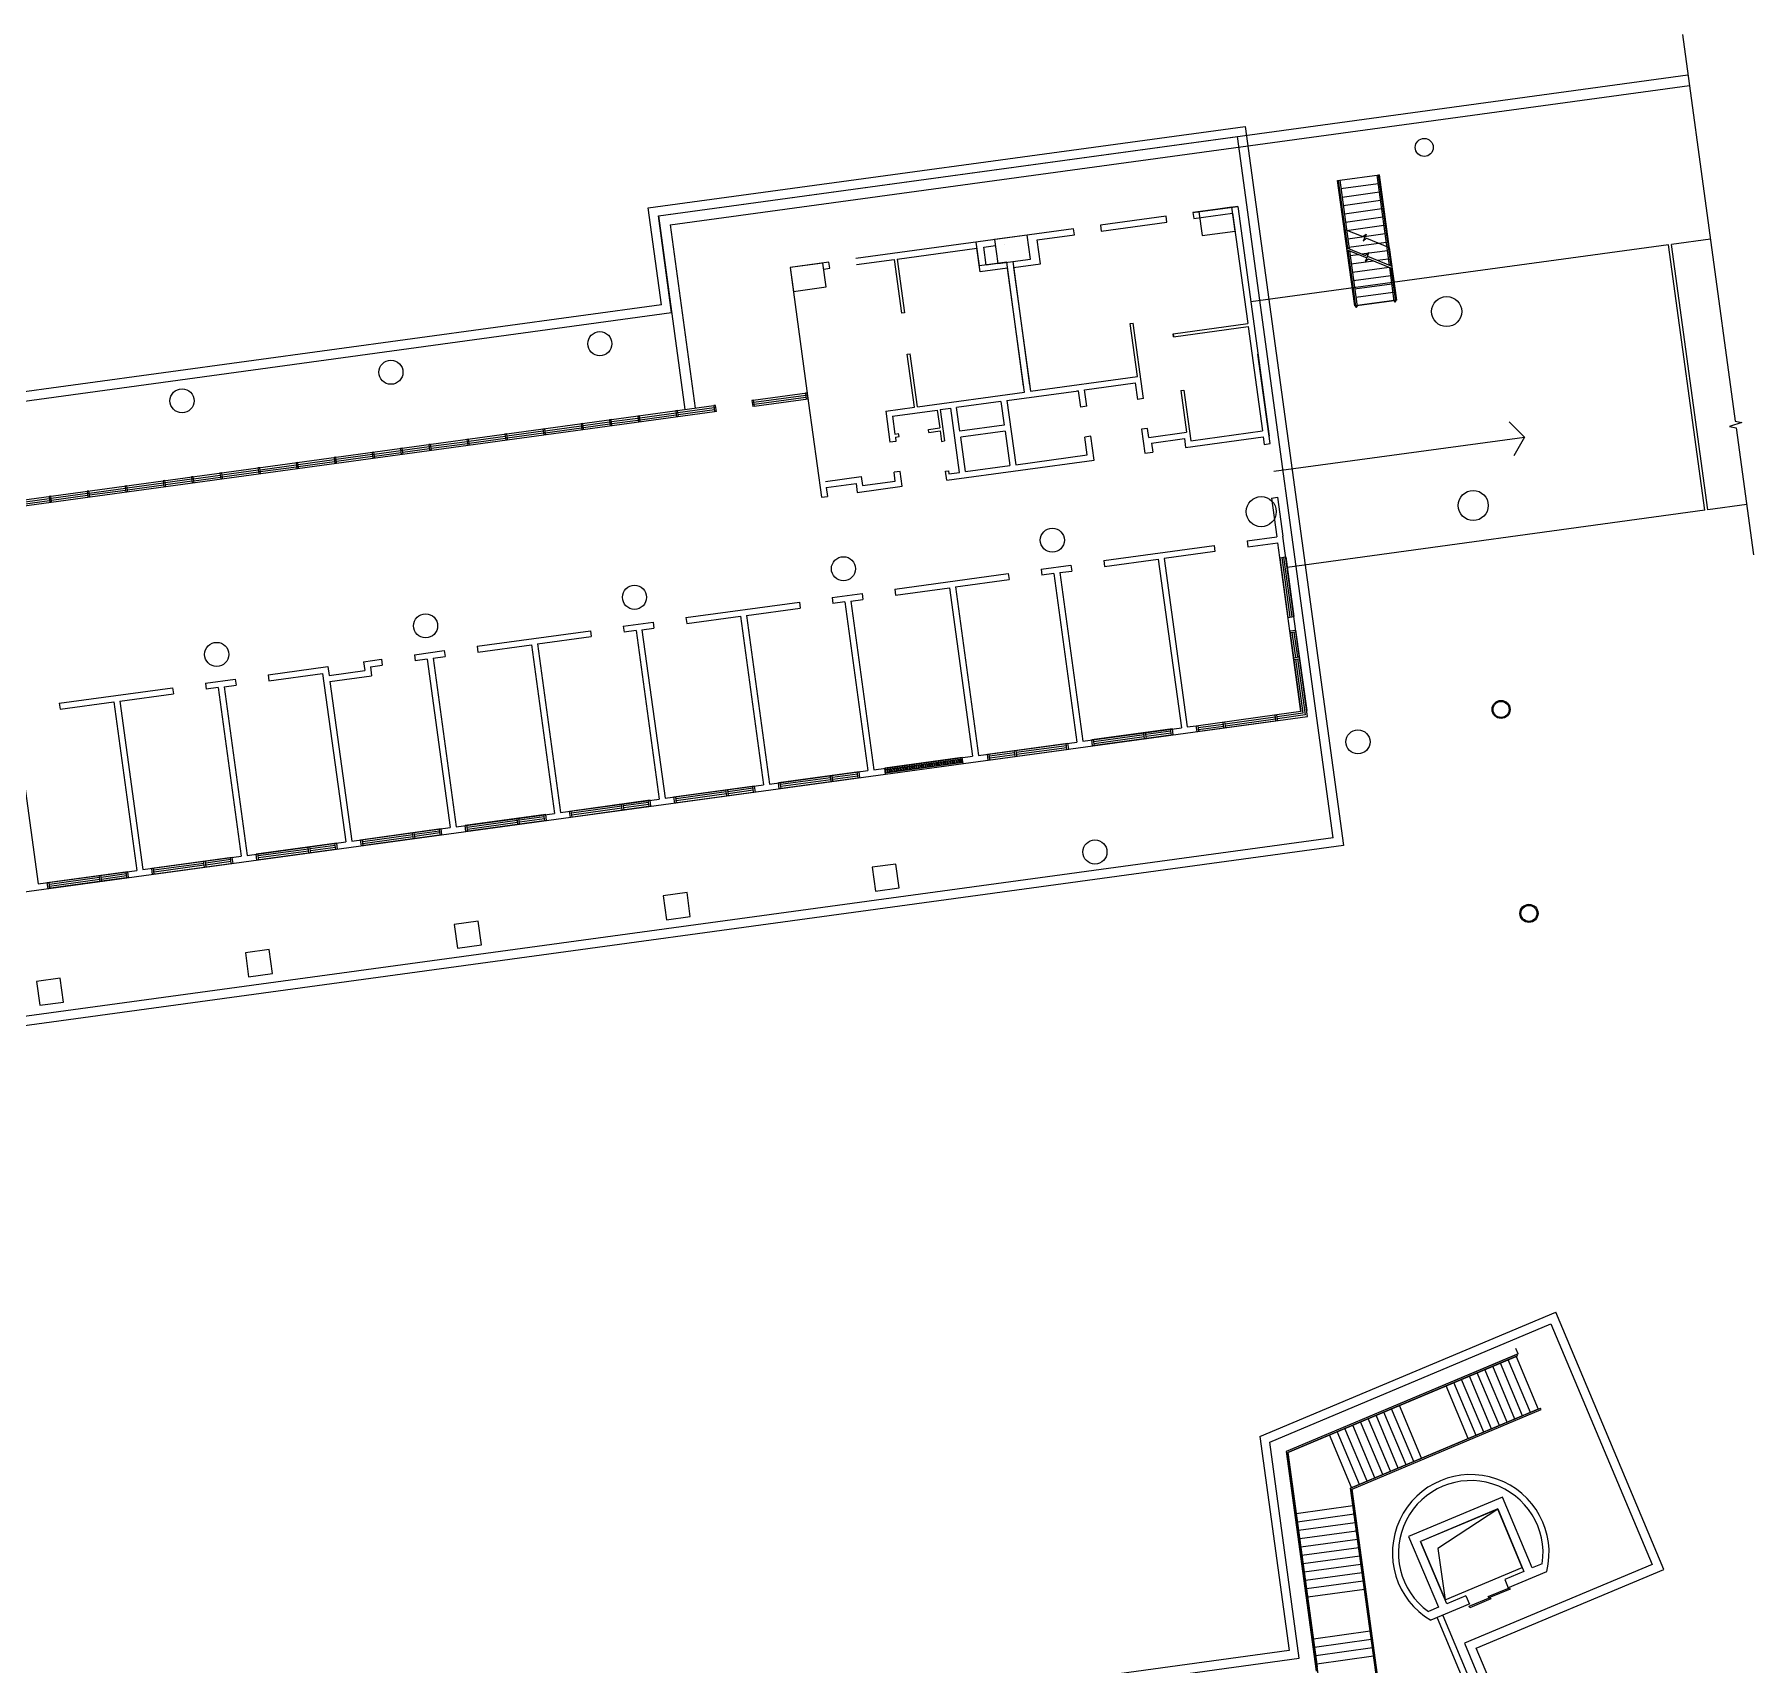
# Model space of a CAD drawing. Header units: millimetres. Extents: x 1311049 to 1489343, y -2265 to 146932.
# Drawn here: x 1363323 to 1420399, y 92795 to 146932 of the extents above; entities that cross this region are included whole.
import ezdxf

# ---------------------------------------------------------------- set-up
doc = ezdxf.new("R2010")
doc.units = ezdxf.units.MM
doc.header["$LTSCALE"] = 1000
doc.layers.get('0').update_dxf_attribs({"linetype": 'CONTINUOUS'})
for name, color, linetype in [('A—墙体', 7, 'CONTINUOUS'), ('A—楼梯、电梯、栏杆', 7, 'CONTINUOUS'), ('A—门窗', 7, 'CONTINUOUS'), ('E2-RI-1F$0$A-WALL', 7, 'CONTINUOUS')]:
    doc.layers.add(name, color=color, linetype=linetype)
for name, color, linetype, lineweight in [('E1-RI-1F$0$A-DOOR', 7, 'CONTINUOUS', 5), ('E1-RI-1F$0$A-WALL', 7, 'CONTINUOUS', 5), ('E2-RI-1F$0$$0$A-GLAZ', 6, 'CONTINUOUS', 9), ('E2-RW-12345F$0$A-WALL', 7, 'CONTINUOUS', 5)]:
    doc.layers.add(name, color=color, linetype=linetype, lineweight=lineweight)
doc.layers.get('E2-RI-1F$0$$0$A-GLAZ').off()

# ---------------------------------------------------------------- blocks, each defined once
blk = doc.blocks.new('E2-RI-1F$0$RECTANGULAR_MULLION_-_60_H')
at = {"layer": 'A—门窗'}
for p, q in [((-30, -75), (-30, 125)), ((30, 125), (-30, 125)), ((30, 125), (30, -75)), ((30, -75), (-30, -75))]:
    blk.add_line(p, q, dxfattribs=at)
blk = doc.blocks.new('E2-RI-1F$0$窗2')
at = {"layer": 'A—门窗'}
for p, q in [((10775124, -7633207), (10772424, -7633207)), ((10772484, -7633407), (10772484, -7633207)), ((10774164, -7633274), (10772484, -7633274)), ((10774164, -7633341), (10772484, -7633341)), ((10774164, -7633407), (10774164, -7633207)), ((10774224, -7633407), (10774224, -7633207)), ((10775064, -7633274), (10774224, -7633274)), ((10775064, -7633341), (10774224, -7633341)), ((10775064, -7633407), (10775064, -7633207)), ((10775124, -7633407), (10772424, -7633407))]:
    blk.add_line(p, q, dxfattribs=at)
at = {"layer": 'E2-RI-1F$0$A-WALL'}
for p, q in [((10772424, -7633407), (10772424, -7633207)), ((10775124, -7633407), (10775124, -7633207))]:
    blk.add_line(p, q, dxfattribs=at)
blk = doc.blocks.new('E2-RI-1F$0$A$C742E5365')
at = {"layer": 'A—门窗', "linetype": 'Continuous'}
h = blk.add_hatch(dxfattribs=at)
h.set_pattern_fill('ANSI32', color=256, scale=200, angle=217.2167, style=0)
h.set_pattern_definition([(90, (10821023.91, -7633407.14), (-75, 1e-14), []), (90, (10821048.91, -7633382.14), (-75, 1e-14), [])])
h.paths.add_polyline_path([(-460, -50), (-3060, -50), (-3060, -150), (-460, -150)])
at = {"layer": 'A—门窗'}
for p, q in [((-3060, 0), (-460, 0)), ((-3060, -200), (-3060, 0)), ((-460, -200), (-460, 0)), ((-3060, -50), (-460, -50)), ((-460, -150), (-3060, -150)), ((-460, -200), (-3060, -200))]:
    blk.add_line(p, q, dxfattribs=at)
blk = doc.blocks.new('E1-RI-1F$0$Elevator - Single Side Open - 54_w x 96_h-11243107-Trellis and Campanile - Level 1')
at = {"layer": 'E1-RI-1F$0$A-DOOR'}
for p, q in [((-1117.6, 173.01875), (-355.6, 173.01875)), ((-1117.6, 122.21875), (-1117.6, 173.01875)), ((-355.6, 122.21875), (-1117.6, 122.21875)), ((-406.4, 223.81875), (355.6, 223.81875)), ((-406.4, 173.01875), (-406.4, 223.81875)), ((355.6, 173.01875), (-406.4, 173.01875)), ((-355.6, 173.01875), (-355.6, 122.21875)), ((355.6, 223.81875), (355.6, 173.01875))]:
    blk.add_line(p, q, dxfattribs=at)
blk = doc.blocks.new('E1-RI-1F$0$ae')
at = {"color": 0}
for radius, start, end in [(2600, 323.4051, 216.5949), (2400, 328.6118, 211.3882)]:
    blk.add_arc((145134, -92451), radius, start, end, dxfattribs=at)
at = {"layer": 'E1-RI-1F$0$A-WALL', "color": 0}
for p, q in [((146824, -91151), (143444, -91151)), ((143444, -91151), (143444, -93701)), ((146524, -91451), (143744, -91451)), ((143744, -93701), (143744, -91451)), ((146524, -91451), (146524, -93701)), ((144448, -94001), (143046, -94001)), ((143444, -93701), (143085, -93701)), ((144434, -93701), (143744, -93701)), ((144434, -93701), (144434, -94001)), ((145819, -94001), (147221, -94001)), ((145834, -93701), (145834, -94001)), ((146524, -93701), (145834, -93701))]:
    blk.add_line(p, q, dxfattribs=at)
blk.add_lwpolyline([(147182, -93701), (146824, -93701), (146824, -91151)], dxfattribs=at)
at = {"layer": 'E1-RI-1F$0$A-DOOR', "rotation": 179.9999999999674}
blk.add_blockref('E1-RI-1F$0$Elevator - Single Side Open - 54_w x 96_h-11243107-Trellis and Campanile - Level 1', (144753, -93891), dxfattribs=at)

msp = doc.modelspace()

# ---------------------------------------------------------------- linework, layer by layer
for p, q in [((1393686, 132340, 0), (1394033, 132388, 0)), ((1389453, 131560, 0), (1389652, 131587, 0))]:
    msp.add_line(p, q)
at = {"elevation": 0}
for points in [[(1403074, 141193), (1401985, 141044), (1402093, 140252), (1403183, 140401)], [(1396287, 140266), (1395198, 140117), (1395306, 139324), (1396396, 139473)], [(1389501, 139338), (1388411, 139189), (1388519, 138396), (1389609, 138545)], [(1391925, 119382), (1391133, 119274), (1391241, 118481), (1392034, 118590)], [(1384990, 118434), (1384197, 118326), (1384306, 117533), (1385098, 117642)], [(1378054, 117486), (1377262, 117378), (1377370, 116586), (1378163, 116694)], [(1371119, 116538), (1370326, 116430), (1370435, 115638), (1371227, 115746)], [(1364183, 115590), (1363391, 115482), (1363499, 114690), (1364292, 114798)]]:
    msp.add_lwpolyline(points, close=True, dxfattribs=at)
for centre, radius in [((1409465, 143177, 0), 300), ((1410209, 137728, 0), 500), ((1382095, 136660, 0), 400), ((1375159, 135712, 0), 400), ((1368224, 134764, 0), 400), ((1404052, 131083, 0), 500), ((1411090, 131287, 0), 500), ((1397117, 130135, 0), 400), ((1390182, 129187, 0), 400), ((1383246, 128239, 0), 400), ((1376311, 127291, 0), 400), ((1369375, 126343, 0), 400), ((1412015, 124515, 0), 300), ((1412015, 124515, 0), 265), ((1407264, 123438, 0), 400), ((1398532, 119781, 0), 400), ((1412941, 117743, 0), 300), ((1412941, 117743, 0), 265)]:
    msp.add_circle(centre, radius)
at = {"layer": 'A—墙体'}
for p, q in [((1404349, 133344), (1403942, 136316)), ((1404117, 133564, 0), (1404151, 133317)), ((1404151, 133317), (1404349, 133344)), ((1404394, 131533), (1404593, 131560)), ((1404394, 131533), (1404570, 130245)), ((1404593, 131560), (1404769, 130272)), ((1403580, 130110), (1404570, 130245)), ((1405588, 124278), (1404769, 130272)), ((1398824, 129460), (1402490, 129961)), ((1402517, 129763), (1400833, 129532)), ((1402490, 129961), (1402517, 129763)), ((1403580, 130110), (1403607, 129912)), ((1403607, 129912), (1404598, 130047)), ((1405363, 124449), (1404598, 130047)), ((1404665, 129552), (1404863, 129579)), ((1391888, 128512), (1395653, 129026)), ((1395653, 129026), (1395681, 128828)), ((1396743, 129175), (1397734, 129311)), ((1396743, 129175), (1396770, 128977)), ((1397167, 129031), (1396770, 128977)), ((1397167, 129031), (1397932, 123433)), ((1397365, 129058), (1397761, 129112)), ((1397365, 129058), (1398130, 123460)), ((1397734, 129311), (1397761, 129112)), ((1398824, 129460), (1398851, 129261)), ((1398851, 129261), (1400634, 129505)), ((1400634, 129505), (1401400, 123907)), ((1400833, 129532), (1401598, 123934)), ((1391888, 128512), (1391916, 128313)), ((1391916, 128313), (1393699, 128557)), ((1393699, 128557), (1394464, 122959)), ((1393897, 128584), (1395681, 128828)), ((1393897, 128584), (1394662, 122986)), ((1384953, 127563), (1388718, 128078)), ((1386962, 127636), (1388745, 127880)), ((1388718, 128078), (1388745, 127880)), ((1389808, 128227), (1390799, 128363)), ((1389808, 128227), (1389835, 128029)), ((1390231, 128083), (1389835, 128029)), ((1390231, 128083), (1390996, 122485)), ((1390429, 128110), (1390826, 128164)), ((1390429, 128110), (1391195, 122512)), ((1390799, 128363), (1390826, 128164)), ((1382872, 127279), (1383863, 127414)), ((1383863, 127414), (1383890, 127216)), ((1384953, 127563), (1384980, 127365)), ((1384980, 127365), (1386763, 127609)), ((1386763, 127609), (1387529, 122011)), ((1386962, 127636), (1387727, 122038)), ((1404936, 127570), (1405134, 127597)), ((1378017, 126616), (1381782, 127130)), ((1380026, 126688), (1381809, 126932)), ((1381782, 127130), (1381809, 126932)), ((1382872, 127279), (1382899, 127081)), ((1383296, 127135), (1382899, 127081)), ((1383296, 127135), (1384061, 121537)), ((1383494, 127162), (1383890, 127216)), ((1383494, 127162), (1384259, 121564)), ((1404997, 127124), (1405195, 127151)), ((1374252, 126101), (1374847, 126182)), ((1374847, 126182), (1374874, 125984)), ((1375937, 126331), (1376928, 126467)), ((1375937, 126331), (1375964, 126133)), ((1376360, 126187), (1375964, 126133)), ((1376360, 126187), (1377125, 120589)), ((1376558, 126214), (1376955, 126268)), ((1376558, 126214), (1377324, 120616)), ((1376928, 126467), (1376955, 126268)), ((1378017, 126616), (1378044, 126417)), ((1378044, 126417), (1379828, 126661)), ((1379828, 126661), (1380593, 121063)), ((1380026, 126688), (1380791, 121090)), ((1371082, 125668), (1373063, 125938)), ((1371082, 125668), (1371109, 125469)), ((1371109, 125469), (1372892, 125713)), ((1372892, 125713), (1373658, 120115)), ((1373063, 125938), (1373104, 125641)), ((1373104, 125641), (1374293, 125804)), ((1373131, 125443), (1374518, 125633)), ((1374252, 126101), (1374293, 125804)), ((1374478, 125930), (1374874, 125984)), ((1374478, 125930), (1374518, 125633)), ((1364146, 124719), (1367911, 125234)), ((1366155, 124792), (1367938, 125036)), ((1367911, 125234), (1367938, 125036)), ((1369001, 125383), (1369992, 125519)), ((1369001, 125383), (1369028, 125185)), ((1369425, 125239), (1369028, 125185)), ((1369425, 125239), (1370190, 119641)), ((1369623, 125266), (1370019, 125320)), ((1369623, 125266), (1370388, 119668)), ((1369992, 125519), (1370019, 125320)), ((1373131, 125443), (1373856, 120142)), ((1364146, 124719), (1364173, 124521)), ((1364173, 124521), (1365957, 124765)), ((1365957, 124765), (1366722, 119167)), ((1366155, 124792), (1366920, 119194)), ((1356049, 117506), (1405588, 124278)), ((1362687, 124318), (1363452, 118720)), ((1398130, 123460), (1401400, 123907)), ((1401598, 123934), (1401895, 123975)), ((1394662, 122986), (1397932, 123433)), ((1391195, 122512), (1394464, 122959)), ((1387727, 122038), (1390996, 122485)), ((1384259, 121564), (1387529, 122011)), ((1377324, 120616), (1380593, 121063)), ((1380791, 121090), (1384061, 121537)), ((1373856, 120142), (1377125, 120589)), ((1370388, 119668), (1373658, 120115)), ((1366920, 119194), (1370190, 119641)), ((1363452, 118720), (1366722, 119167))]:
    msp.add_line(p, q, dxfattribs=at)
at = {"layer": 'A—楼梯、电梯、栏杆'}
for p, q in [((1384037, 140912), (1418220, 145584)), ((1384431, 140612), (1418267, 145237)), ((1406661, 142087), (1407974, 142267)), ((1406661, 142087), (1407974, 142267)), ((1408308, 139265), (1407899, 142256)), ((1407949, 142263), (1407974, 142267)), ((1407949, 142263), (1407974, 142267)), ((1408362, 139243), (1407949, 142263)), ((1408388, 139232), (1407974, 142267)), ((1406586, 142077), (1406661, 142087)), ((1406586, 142077), (1406661, 142087)), ((1406892, 139843), (1406586, 142077)), ((1406892, 139843), (1406586, 142077)), ((1406611, 142080), (1406918, 139832)), ((1406611, 142080), (1406918, 139832)), ((1406624, 141800), (1406649, 141803)), ((1406624, 141800), (1406649, 141803)), ((1406661, 142087), (1406972, 139811)), ((1406661, 142087), (1406972, 139811)), ((1406699, 141810), (1407937, 141979)), ((1406699, 141810), (1407937, 141979)), ((1406737, 141532), (1407975, 141702)), ((1406737, 141532), (1407975, 141702)), ((1407987, 141986), (1408011, 141989)), ((1407987, 141986), (1408011, 141989)), ((1408025, 141708), (1408049, 141712)), ((1408025, 141708), (1408049, 141712)), ((1406662, 141522), (1406687, 141526)), ((1406662, 141522), (1406687, 141526)), ((1406700, 141245), (1406725, 141248)), ((1406700, 141245), (1406725, 141248)), ((1406775, 141255), (1408013, 141424)), ((1406775, 141255), (1408013, 141424)), ((1406812, 140978), (1408051, 141147)), ((1406812, 140978), (1408051, 141147)), ((1408063, 141431), (1408087, 141434)), ((1408063, 141431), (1408087, 141434)), ((1408100, 141154), (1408125, 141157)), ((1408100, 141154), (1408125, 141157)), ((1384037, 140912), (1384917, 134472)), ((1384431, 140612), (1385264, 134520)), ((1406738, 140967), (1406763, 140971)), ((1406738, 140967), (1406763, 140971)), ((1406776, 140690), (1406801, 140693)), ((1406776, 140690), (1406801, 140693)), ((1406814, 140413), (1406839, 140416)), ((1406814, 140413), (1406839, 140416)), ((1406850, 140700), (1408089, 140869)), ((1406850, 140700), (1408089, 140869)), ((1406888, 140423), (1408127, 140592)), ((1406888, 140423), (1408127, 140592)), ((1408138, 140876), (1408163, 140880)), ((1408138, 140876), (1408163, 140880)), ((1408176, 140599), (1408201, 140602)), ((1408176, 140599), (1408201, 140602)), ((1417577, 139944), (1403706, 138048)), ((1406852, 140135), (1406877, 140138)), ((1406852, 140135), (1406877, 140138)), ((1406890, 139858), (1406915, 139861)), ((1406890, 139858), (1406915, 139861)), ((1406926, 140145), (1408165, 140315)), ((1406926, 140145), (1408165, 140315)), ((1406964, 139868), (1408203, 140037)), ((1406964, 139868), (1408203, 140037)), ((1408214, 140321), (1408239, 140325)), ((1408214, 140321), (1408239, 140325)), ((1408252, 140044), (1408277, 140047)), ((1408252, 140044), (1408277, 140047)), ((1418782, 131129), (1417577, 139944)), ((1418965, 140134), (1417676, 139958)), ((1418881, 131142), (1417676, 139958)), ((1407155, 137916), (1406901, 139775)), ((1407155, 137916), (1406901, 139775)), ((1406928, 139764), (1407183, 137894)), ((1406928, 139764), (1407183, 137894)), ((1406928, 139580), (1406952, 139584)), ((1406928, 139580), (1406952, 139584)), ((1406966, 139303), (1406990, 139306)), ((1406966, 139303), (1406990, 139306)), ((1406981, 139742), (1407233, 137901)), ((1406981, 139742), (1407233, 137901)), ((1407002, 139590), (1407265, 139626)), ((1407002, 139590), (1407265, 139626)), ((1407040, 139313), (1407783, 139415)), ((1407040, 139313), (1407783, 139415)), ((1407383, 139643), (1408241, 139760)), ((1407383, 139643), (1408241, 139760)), ((1407902, 139431), (1408278, 139482)), ((1407902, 139431), (1408278, 139482)), ((1408290, 139766), (1408315, 139770)), ((1408290, 139766), (1408315, 139770)), ((1408328, 139489), (1408353, 139492)), ((1408328, 139489), (1408353, 139492)), ((1407004, 139025), (1407028, 139029)), ((1407004, 139025), (1407028, 139029)), ((1407041, 138748), (1407066, 138751)), ((1407041, 138748), (1407066, 138751)), ((1407078, 139036), (1408301, 139203)), ((1407078, 139036), (1408301, 139203)), ((1407116, 138758), (1408354, 138927)), ((1407116, 138758), (1408354, 138927)), ((1408471, 138070), (1408318, 139196)), ((1408471, 138070), (1408318, 139196)), ((1408521, 138077), (1408371, 139174)), ((1408521, 138077), (1408371, 139174)), ((1408542, 138105), (1408398, 139163)), ((1408542, 138105), (1408398, 139163)), ((1408404, 138934), (1408429, 138938)), ((1408404, 138934), (1408429, 138938)), ((1407079, 138471), (1407104, 138474)), ((1407079, 138471), (1407104, 138474)), ((1407117, 138193), (1407142, 138197)), ((1407117, 138193), (1407142, 138197)), ((1407154, 138481), (1408392, 138650)), ((1407154, 138481), (1408392, 138650)), ((1407192, 138203), (1408430, 138373)), ((1407192, 138203), (1408430, 138373)), ((1408442, 138657), (1408466, 138660)), ((1408442, 138657), (1408466, 138660)), ((1408480, 138379), (1408504, 138383)), ((1408480, 138379), (1408504, 138383)), ((1407155, 137916), (1407180, 137919)), ((1407155, 137916), (1407180, 137919)), ((1407230, 137926), (1408542, 138105)), ((1407230, 137926), (1408542, 138105)), ((1420170, 131319), (1418881, 131142)), ((1418782, 131129), (1404911, 129233)), ((1412585, 103111), (1404882, 99875)), ((1412538, 103092), (1404882, 99875)), ((1412731, 101058), (1411995, 102810)), ((1412990, 101166), (1412254, 102918)), ((1412585, 103111), (1412507, 103296)), ((1412512, 103026), (1413248, 101275)), ((1412558, 103046), (1412538, 103092)), ((1411441, 100516), (1410705, 102267)), ((1411699, 100624), (1410963, 102376)), ((1411957, 100732), (1411221, 102484)), ((1412215, 100841), (1411479, 102593)), ((1412473, 100949), (1411737, 102701)), ((1410924, 100299), (1410188, 102050)), ((1411183, 100407), (1410447, 102159)), ((1407017, 98657), (1413326, 101308)), ((1407072, 98626), (1413346, 101262)), ((1408601, 99323), (1407865, 101074)), ((1408859, 99431), (1408123, 101183)), ((1409117, 99539), (1408381, 101291)), ((1409376, 99648), (1408640, 101400)), ((1413346, 101262), (1413326, 101308)), ((1407310, 98780), (1406574, 100532)), ((1407569, 98889), (1406833, 100640)), ((1407827, 98997), (1407091, 100749)), ((1408085, 99106), (1407349, 100857)), ((1408343, 99214), (1407607, 100966)), ((1407052, 98672), (1406316, 100424)), ((1404882, 99875), (1405881, 92579)), ((1407897, 92225), (1407017, 98657)), ((1407949, 92212), (1407072, 98626)), ((1407098, 98064), (1405215, 97807)), ((1407136, 97787), (1405253, 97529)), ((1407174, 97509), (1405291, 97252)), ((1407212, 97232), (1405329, 96974)), ((1407250, 96954), (1405367, 96697)), ((1407288, 96677), (1405405, 96420)), ((1407326, 96400), (1405443, 96142)), ((1407364, 96122), (1405481, 95865)), ((1407402, 95845), (1405519, 95587)), ((1407439, 95567), (1405557, 95310)), ((1407477, 95290), (1405595, 95032)), ((1407667, 93903), (1405785, 93645)), ((1407705, 93625), (1405823, 93368)), ((1407743, 93348), (1405861, 93091)), ((1407781, 93071), (1405899, 92813))]:
    msp.add_line(p, q, dxfattribs=at)
at = {"layer": 'A—楼梯、电梯、栏杆', "ltscale": 2}
for p, q in [((1383699, 141168), (1403515, 143877)), ((1403515, 143877), (1406778, 120000)), ((1384037, 140912), (1403259, 143539)), ((1406440, 120256), (1403259, 143539)), ((1384139, 137949), (1383699, 141168)), ((1384477, 137693), (1384037, 140912)), ((1339495, 131544), (1384477, 137693)), ((1384139, 137949), (1339752, 131882)), ((1406440, 120256), (1346944, 112124)), ((1406778, 120000), (1347282, 111867)), ((1404004, 100374), (1413831, 104503)), ((1417419, 95959), (1413831, 104503)), ((1417419, 95959), (1413831, 104503)), ((1404333, 100187), (1413670, 104110)), ((1413670, 104110), (1417027, 96119)), ((1413670, 104110), (1417027, 96119)), ((1404004, 100374), (1404976, 93261)), ((1404004, 100374), (1404976, 93261)), ((1405314, 93004), (1404333, 100187)), ((1405314, 93004), (1404333, 100187)), ((1417027, 96119), (1410797, 93503)), ((1417027, 96119), (1410797, 93503)), ((1411189, 93342), (1417419, 95959)), ((1411189, 93342), (1417419, 95959)), ((1404976, 93261), (1368044, 88213)), ((1404976, 93261), (1368044, 88213)), ((1410797, 93503), (1411765, 91198)), ((1410797, 93503), (1411765, 91198)), ((1411972, 91481), (1411189, 93342)), ((1411972, 91481), (1411189, 93342)), ((1368322, 87948), (1405314, 93004)), ((1368322, 87948), (1405314, 93004))]:
    msp.add_line(p, q, dxfattribs=at)
at = {"layer": 'A—楼梯、电梯、栏杆', "extrusion": (0, 0, -1)}
for p, q in [((1406892, 139843), (1407512, 139590)), ((1406892, 139843), (1407512, 139590)), ((1406901, 139775), (1407553, 139508)), ((1406901, 139775), (1407553, 139508)), ((1407565, 139536), (1407508, 139397)), ((1407565, 139536), (1407508, 139397)), ((1407508, 139397), (1407617, 139482)), ((1407508, 139397), (1407617, 139482)), ((1407621, 139675), (1407512, 139590)), ((1407621, 139675), (1407512, 139590)), ((1407565, 139536), (1407621, 139675)), ((1407565, 139536), (1407621, 139675)), ((1407576, 139564), (1408388, 139232)), ((1407576, 139564), (1408388, 139232)), ((1407617, 139482), (1408398, 139163)), ((1407617, 139482), (1408398, 139163))]:
    msp.add_line(p, q, dxfattribs=at)
at = {"layer": 'A—楼梯、电梯、栏杆', "ltscale": 5}
for p, q in [((1411421, 90726), (1409905, 94334)), ((1411558, 90915), (1410090, 94411))]:
    msp.add_line(p, q, dxfattribs=at)
at = {"layer": 'A—楼梯、电梯、栏杆'}
for points in [[(1418036, 146932), (1419791, 134093), (1420009, 134046), (1419603, 133916), (1419821, 133871), (1420399, 129645)], [(1406806, 140469), (1407426, 140216), (1407536, 140301), (1407439, 140064), (1407552, 140165), (1408303, 139858)], [(1408303, 139858), (1408542, 138105), (1407155, 137916), (1406806, 140469)], [(1404475, 132424), (1412798, 133561)], [(1412798, 133561), (1412288, 134071)], [(1412798, 133561), (1412443, 132933)], [(1412558, 103046), (1404937, 99844), (1405910, 92726)]]:
    msp.add_lwpolyline(points, dxfattribs=at)
for points in [[(1394207, 141948, 0, 0, 0), (1394188, 142108, 80, 0, 0), (1394165, 142296, 0, 0, 0)], [(1407886, 138016, 0, 0, 0), (1407764, 138906, 40, 0, 0), (1407744, 139054, 0, 0, 0)], [(1407886, 138016, 0, 0, 0), (1407764, 138906, 40, 0, 0), (1407744, 139054, 0, 0, 0)], [(1384886, 137283, 0, 0, 0), (1384727, 137264, 80, 0, 0), (1384538, 137242, 0, 0, 0)]]:
    msp.add_lwpolyline(points, format="xyseb", dxfattribs=at)
msp.add_lwpolyline([(1413248, 101275), (1407017, 98657), (1408047, 91129), (1406164, 90871), (1404937, 99844), (1412512, 103026)], close=True, dxfattribs=at)
at = {"layer": 'A—楼梯、电梯、栏杆', "ltscale": 5}
msp.add_lwpolyline([(1411904, 97960), (1409341, 96884), (1410154, 94947), (1412717, 96024)], close=True, dxfattribs=at)
msp.add_lwpolyline([(1411904, 97960), (1409918, 96652), (1410154, 94947)], dxfattribs=at)
at = {"layer": 'A—楼梯、电梯、栏杆'}
for centre in [(1407208, 137898), (1407208, 137898), (1408496, 138074), (1408496, 138074)]:
    msp.add_arc(centre, 25, 187.7833, 7.7833, dxfattribs=at)
at = {"layer": 'A—门窗'}
for p, q in [((1387186, 134783), (1388980, 135028)), ((1387210, 134719), (1388929, 134953)), ((1387213, 134584), (1389007, 134829)), ((1387220, 134652), (1388938, 134887)), ((1351627, 129922), (1385878, 134604)), ((1351654, 129724), (1385905, 134406)), ((1382479, 134072), (1383361, 134192)), ((1383421, 134201), (1384625, 134365)), ((1383430, 134134), (1384634, 134299)), ((1384684, 134373), (1385887, 134538)), ((1384693, 134307), (1385896, 134472)), ((1385878, 134604), (1385905, 134406)), ((1377748, 133425), (1378952, 133590)), ((1379012, 133598), (1380216, 133762)), ((1379021, 133532), (1380225, 133696)), ((1380275, 133771), (1381479, 133935)), ((1380284, 133705), (1381488, 133869)), ((1381538, 133943), (1382420, 134064)), ((1381547, 133877), (1382429, 133998)), ((1382488, 134006), (1383370, 134126)), ((1374603, 132995), (1375485, 133116)), ((1374612, 132929), (1375494, 133050)), ((1375544, 133124), (1376426, 133244)), ((1375553, 133058), (1376435, 133178)), ((1376485, 133253), (1377689, 133417)), ((1376494, 133186), (1377698, 133351)), ((1377758, 133359), (1378961, 133524)), ((1369550, 132305), (1370754, 132469)), ((1370813, 132477), (1372017, 132642)), ((1370822, 132411), (1372026, 132576)), ((1372076, 132650), (1373280, 132814)), ((1372085, 132584), (1373289, 132748)), ((1373339, 132823), (1374543, 132987)), ((1373349, 132757), (1374552, 132921)), ((1365140, 131702), (1366344, 131866)), ((1366404, 131875), (1367607, 132039)), ((1366413, 131808), (1367616, 131973)), ((1367667, 132047), (1368549, 132168)), ((1367676, 131981), (1368558, 132102)), ((1368608, 132176), (1369490, 132296)), ((1368617, 132110), (1369499, 132230)), ((1369559, 132239), (1370763, 132403)), ((1362614, 131357), (1363818, 131521)), ((1362623, 131290), (1363827, 131455)), ((1363877, 131529), (1365081, 131694)), ((1363886, 131463), (1365090, 131628)), ((1365149, 131636), (1366353, 131800)), ((1404797, 129570), (1405068, 127588)), ((1404864, 129579), (1405134, 127597)), ((1404665, 129552), (1404936, 127570)), ((1404731, 129561), (1405002, 127579)), ((1404997, 127124), (1405363, 124449)), ((1405005, 127065), (1405203, 127092)), ((1405071, 127074), (1405185, 126241)), ((1405137, 127083), (1405251, 126250)), ((1405195, 127151), (1405561, 124476)), ((1405119, 126232), (1405317, 126259)), ((1405127, 126173), (1405325, 126200)), ((1405193, 126182), (1405438, 124392)), ((1405259, 126191), (1405513, 124335)), ((1405363, 124449), (1404570, 124341)), ((1405438, 124392), (1404579, 124274)), ((1405513, 124335), (1404589, 124208))]:
    msp.add_line(p, q, dxfattribs=at)
at = {"layer": 'E2-RW-12345F$0$A-WALL', "lineweight": 13}
for p, q in [((1401786, 141017, 0), (1403272, 141220, 0)), ((1403273, 141220, 0), (1401786, 141017, 0)), ((1401786, 141017, 0), (1401813, 140819, 0)), ((1401813, 140819, 0), (1403101, 140995, 0)), ((1403101, 140995, 0), (1403603, 137329, 0)), ((1403273, 141220, 0), (1404315, 133591, 0)), ((1397823, 140476, 0), (1390591, 139487, 0)), ((1397850, 140277, 0), (1397823, 140476, 0)), ((1400895, 140895, 0), (1398715, 140597, 0)), ((1398715, 140597, 0), (1398742, 140399, 0)), ((1398742, 140399, 0), (1400922, 140697, 0)), ((1400922, 140697, 0), (1400895, 140895, 0)), ((1394842, 139866, 0), (1395225, 139919)), ((1395522, 139959, 0), (1395522, 139959, 0)), ((1396612, 140108, 0), (1397850, 140277, 0)), ((1396720, 139316, 0), (1396612, 140108, 0)), ((1389700, 139365, 0), (1388411, 139189, 0)), ((1389727, 139167, 0), (1389700, 139365, 0)), ((1390618, 139289, 0), (1391870, 139460, 0)), ((1391969, 139473, 0), (1394615, 139835, 0)), ((1395801, 139392), (1396363, 135279)), ((1395828, 139194, 0), (1396720, 139316, 0)), ((1388411, 139189, 0), (1389027, 134681, 0)), ((1389528, 139140, 0), (1389727, 139167, 0)), ((1389726, 139167, 0), (1389727, 139167, 0)), ((1395828, 139194, 0), (1396390, 135081, 0)), ((1399942, 135567, 0), (1399702, 137326, 0)), ((1400143, 134838, 0), (1399801, 137340, 0)), ((1401126, 136990, 0), (1403603, 137329, 0)), ((1401139, 136891, 0), (1401126, 136990, 0)), ((1401126, 136990, 0), (1401139, 136891, 0)), ((1401139, 136891, 0), (1403616, 137230, 0)), ((1403616, 137230, 0), (1404090, 133763, 0)), ((1392300, 136314, 0), (1392399, 136328, 0)), ((1392540, 134556, 0), (1392300, 136314, 0)), ((1392639, 134569, 0), (1392399, 136328, 0)), ((1396390, 135082, 0), (1399942, 135567, 0)), ((1398186, 135126, 0), (1399870, 135356, 0)), ((1399870, 135356, 0), (1399945, 134811, 0)), ((1392639, 134569, 0), (1396192, 135055, 0)), ((1395412, 134746, 0), (1395520, 133953, 0)), ((1395610, 134773, 0), (1397988, 135098, 0)), ((1395610, 134773, 0), (1395901, 132643, 0)), ((1397929, 135090, 0), (1397988, 135098, 0)), ((1400143, 134838, 0), (1399945, 134811, 0)), ((1401383, 135108, 0), (1401573, 133721, 0)), ((1401482, 135121, 0), (1401712, 133438, 0)), ((1389027, 134681, 0), (1389453, 131560, 0)), ((1391585, 134425, 0), (1392540, 134556, 0)), ((1391585, 134425, 0), (1391727, 133385, 0)), ((1391810, 134254, 0), (1393296, 134457, 0)), ((1391810, 134254, 0), (1391891, 133660, 0)), ((1393395, 134471, 0), (1393742, 134518, 0)), ((1398261, 134581, 0), (1398062, 134554, 0)), ((1391891, 133660, 0), (1392015, 133676, 0)), ((1391905, 133560, 0), (1392029, 133577, 0)), ((1391905, 133560, 0), (1391925, 133412, 0)), ((1395547, 133755, 0), (1395703, 132616, 0)), ((1398396, 133589, 0), (1398198, 133562, 0)), ((1400279, 133847, 0), (1400080, 133820, 0)), ((1400080, 133820, 0), (1400189, 133027, 0)), ((1400319, 133549, 0), (1400279, 133847, 0)), ((1400319, 133549, 0), (1401573, 133721, 0)), ((1391925, 133412, 0), (1391727, 133385, 0)), ((1400189, 133027, 0), (1400451, 133063, 0)), ((1400411, 133360, 0), (1401501, 133509, 0)), ((1400411, 133360, 0), (1400451, 133063, 0)), ((1401501, 133509, 0), (1401541, 133212, 0)), ((1392061, 132421, 0), (1391862, 132394, 0)), ((1389611, 131884, 0), (1389652, 131586, 0))]:
    msp.add_line(p, q, dxfattribs=at)
at = {"layer": 'E2-RW-12345F$0$A-WALL'}
for p, q in [((1391870, 139460, 0), (1392114, 137672, 0)), ((1391969, 139473, 0), (1392214, 137686, 0)), ((1392214, 137686, 0), (1392114, 137672, 0)), ((1399702, 137326, 0), (1399801, 137340, 0)), ((1395412, 134746, 0), (1393940, 134545, 0)), ((1398062, 134554, 0), (1397988, 135098, 0)), ((1398261, 134581, 0), (1398186, 135126, 0)), ((1401383, 135108, 0), (1401482, 135121, 0)), ((1393296, 134457, 0), (1393377, 133863, 0)), ((1393395, 134471, 0), (1393537, 133430, 0)), ((1394033, 132388, 0), (1393742, 134518, 0)), ((1394049, 133752, 0), (1393940, 134545, 0)), ((1392029, 133577, 0), (1392015, 133676, 0)), ((1393006, 133812, 0), (1393377, 133863, 0)), ((1393020, 133713, 0), (1393006, 133812, 0)), ((1393020, 133713, 0), (1393391, 133764, 0)), ((1393391, 133764, 0), (1393438, 133417, 0)), ((1395520, 133953, 0), (1394049, 133752, 0)), ((1395547, 133755, 0), (1394076, 133554, 0)), ((1398279, 132968, 0), (1398198, 133562, 0)), ((1398504, 132797, 0), (1398396, 133589, 0)), ((1401541, 133212, 0), (1404117, 133564, 0)), ((1401712, 133438, 0), (1404090, 133763, 0)), ((1393438, 133417, 0), (1393537, 133430, 0)), ((1394231, 132415, 0), (1394076, 133554, 0)), ((1392128, 131925, 0), (1392061, 132421, 0)), ((1393574, 132425, 0), (1393673, 132439, 0)), ((1393614, 132129, 0), (1393574, 132425, 0)), ((1393614, 132129, 0), (1398504, 132797, 0)), ((1393673, 132439, 0), (1393686, 132340, 0)), ((1394231, 132415, 0), (1395703, 132616, 0)), ((1395901, 132643, 0), (1398279, 132968, 0)), ((1389584, 132083, 0), (1390773, 132245, 0)), ((1389611, 131884, 0), (1390602, 132020, 0)), ((1390602, 132020, 0), (1390642, 131723, 0)), ((1390642, 131723, 0), (1392128, 131926, 0)), ((1390773, 132245, 0), (1390813, 131948, 0)), ((1390813, 131948, 0), (1391903, 132097, 0)), ((1391903, 132097, 0), (1391862, 132394, 0))]:
    msp.add_line(p, q, dxfattribs=at)
at = {"layer": 'E2-RW-12345F$0$A-WALL', "lineweight": 13}
msp.add_lwpolyline([(1396165, 135252), (1395603, 139365), (1394696, 139241), (1394587, 140033)], dxfattribs=at)
at = {"layer": 'E2-RW-12345F$0$A-WALL', "lineweight": 13, "elevation": 0}
for points in [[(1395306, 139324), (1394924, 139272), (1394842, 139866)], [(1396192, 135054), (1395630, 139167), (1394723, 139043), (1394615, 139835)]]:
    msp.add_lwpolyline(points, dxfattribs=at)

# ---------------------------------------------------------------- block references
at = {"layer": 'A—楼梯、电梯、栏杆', "ltscale": 5, "rotation": 22.78882832547108}
msp.add_blockref('E1-RI-1F$0$ae', (1241394, 125524), dxfattribs=at)
at = {"layer": 'A—门窗', "extrusion": (0, 0, -1), "rotation": 172.2166604275752}
for p in [(-1387182, 134706), (-1388963, 134950, 0), (-1382450, 134060), (-1383392, 134188), (-1384655, 134361), (-1385919, 134534), (-1378983, 133586), (-1380247, 133757), (-1381510, 133930), (-1374574, 132982), (-1375516, 133111), (-1376457, 133240), (-1377720, 133413), (-1370785, 132464), (-1372048, 132637), (-1373311, 132809), (-1366375, 131862), (-1367638, 132035), (-1368579, 132164), (-1369521, 132291), (-1363848, 131517), (-1365112, 131690)]:
    msp.add_blockref('E2-RI-1F$0$RECTANGULAR_MULLION_-_60_H', p, dxfattribs=at)
at = {"layer": 'A—门窗'}
for p, rotation in [((-10308396, 6227701), 7.782372185807924), ((-10318856, 6226170), 7.782904337168472), ((-10322267, 6225805), 7.782372185807924), ((-10329202, 6224857), 7.782372185807924), ((-10343768, 6190617), 7.952119729554331), ((-10350726, 6189626), 7.952328873398657), ((-10336138, 6223909), 7.782372185807924), ((-10339527, 6223585), 7.781636946430301), ((-10343073, 6222961), 7.782372185807924)]:
    msp.add_blockref('E2-RI-1F$0$窗2', p, dxfattribs=dict(at, rotation=rotation))
at = {"layer": 'A—门窗', "xscale": -1, "rotation": 7.782372185912471}
for p in [(11044157, 9145945), (11037222, 9144997)]:
    msp.add_blockref('E2-RI-1F$0$窗2', p, dxfattribs=at)
at = {"layer": 'E2-RI-1F$0$$0$A-GLAZ', "xscale": -1, "rotation": 7.783339568229362}
msp.add_blockref('E2-RI-1F$0$A$C742E5365', (1391096, 122499), dxfattribs=at)

doc.saveas('drawing.dxf')
